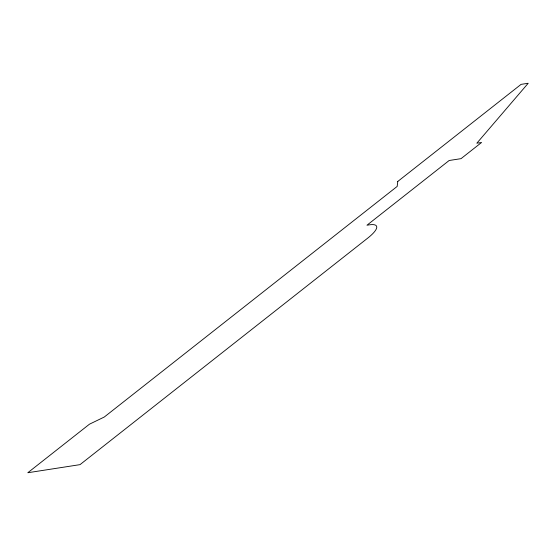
<?xml version="1.0" encoding="UTF-8"?>
<svg xmlns="http://www.w3.org/2000/svg" width="556" height="556" viewBox="0 0 556 556"><rect width="100%" height="100%" fill="white"/><g stroke="black" fill="none" stroke-linecap="round" stroke-linejoin="round"><path stroke-width="0.83" d="M397.762 181.458L397.172 186.427L104.285 417.021L89.46 424.193L27.8 472.739L80.008 464.642L367.752 238.093A31.497 7.833 -28.3 0 0 369.323 224.853L366.946 225.222L449.165 160.496L461.028 158.655L481.579 142.475L476.833 143.205L528.2 83.261L521.083 84.366L397.762 181.458"/></g></svg>
